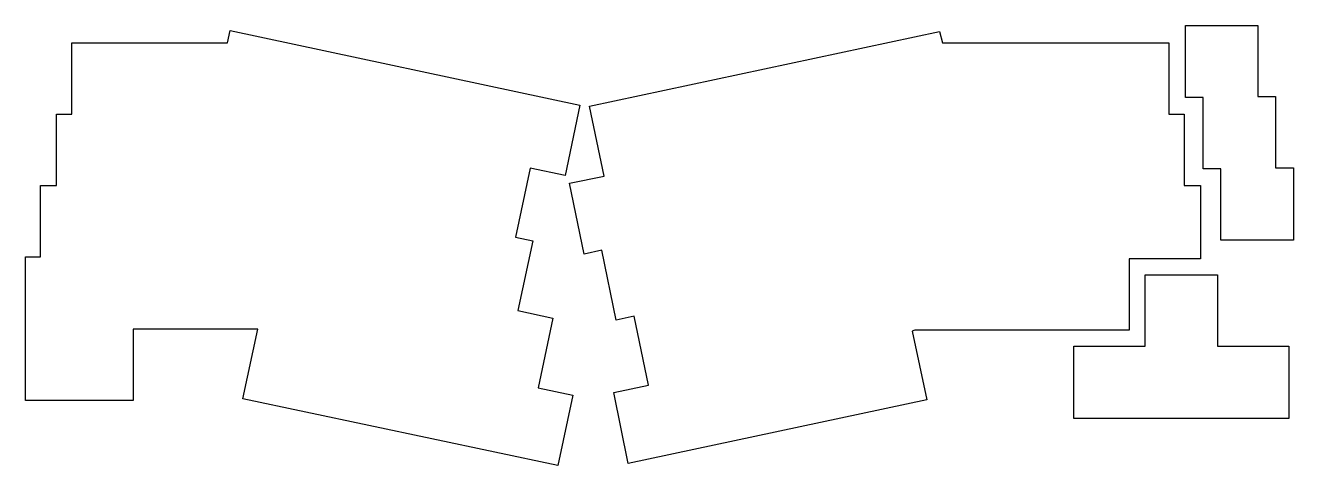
# Model space of a CAD drawing. Extents: x -24 to 314, y -103 to 14.
import ezdxf

# ---------------------------------------------------------------- set-up
doc = ezdxf.new("R2010")
doc.units = 0
doc.layers.add('BLACK', color=7, linetype='CONTINUOUS')

msp = doc.modelspace()

# ---------------------------------------------------------------- linework, layer by layer
at = {"layer": 'BLACK', "linetype": 'CONTINUOUS'}
for p, q in [((285.544, -4.9086), (285.544, 14.3954)), ((285.544, 14.3954), (304.848, 14.3954)), ((304.848, 14.3954), (304.848, -4.6546)), ((29.7916, 9.6964), (30.5028, 12.9984)), ((30.5028, 12.9984), (123.873, -6.9152)), ((126.413, -7.1946), (219.885, 12.7444)), ((219.885, 12.7444), (220.647, 9.6964)), ((-11.7628, 9.6964), (29.7916, 9.6964)), ((-11.7628, -9.3536), (-11.7628, 9.6964)), ((220.647, 9.6964), (281.099, 9.6964)), ((281.099, 9.6964), (281.099, -9.3536)), ((290.243, -4.9086), (285.544, -4.9086)), ((290.243, -23.9586), (290.243, -4.9086)), ((304.848, -4.6546), (309.547, -4.6546)), ((309.547, -4.6546), (309.547, -23.7046)), ((-15.8268, -9.3536), (-11.7628, -9.3536)), ((-15.8268, -28.4036), (-15.8268, -9.3536)), ((123.873, -6.9152), (119.911, -25.7112)), ((130.35, -25.8636), (126.413, -7.1946)), ((281.099, -9.3536), (285.163, -9.3536)), ((285.163, -9.3536), (285.163, -28.4036)), ((110.564, -23.73), (106.652, -42.1704)), ((119.911, -25.7112), (110.564, -23.73)), ((121.079, -27.7686), (130.35, -25.8636)), ((294.942, -23.9586), (290.243, -23.9586)), ((294.942, -43.0086), (294.942, -23.9586)), ((309.547, -23.7046), (314.373, -23.7046)), ((314.373, -23.7046), (314.373, -43.0086)), ((-20.1448, -28.4036), (-15.8268, -28.4036)), ((-20.1448, -47.4536), (-20.1448, -28.4036)), ((125.016, -46.6916), (121.079, -27.7686)), ((285.163, -28.4036), (289.481, -28.4036)), ((289.481, -28.4036), (289.481, -47.9616)), ((106.652, -42.1704), (111.326, -43.1864)), ((111.326, -43.1864), (107.312, -61.7792)), ((314.373, -43.0086), (294.942, -43.0086)), ((129.715, -45.6756), (125.016, -46.6916)), ((133.525, -64.3446), (129.715, -45.6756)), ((-24.158, -47.4536), (-20.1448, -47.4536)), ((-24.158, -85.8584), (-24.158, -47.4536)), ((270.431, -47.9616), (270.431, -67.0116)), ((289.481, -47.9616), (270.431, -47.9616)), ((274.749, -52.2796), (294.053, -52.2796)), ((274.749, -71.3296), (274.749, -52.2796)), ((294.053, -52.2796), (294.053, -71.3296)), ((107.312, -61.7792), (116.609, -63.8112)), ((116.609, -63.8112), (112.697, -82.404)), ((138.351, -63.3286), (133.525, -64.3446)), ((142.161, -81.7436), (138.351, -63.3286)), ((4.6456, -66.8084), (4.6456, -85.8584)), ((37.8688, -66.8084), (4.6456, -66.8084)), ((33.8556, -85.3504), (37.8688, -66.8084)), ((213.281, -67.0116), (212.519, -67.2656)), ((212.519, -67.2656), (216.456, -85.6806)), ((270.431, -67.0116), (213.281, -67.0116)), ((255.699, -90.6336), (255.699, -71.3296)), ((255.699, -71.3296), (274.749, -71.3296)), ((294.053, -71.3296), (313.103, -71.3296)), ((313.103, -71.3296), (313.103, -90.6336)), ((112.697, -82.404), (121.994, -84.3852)), ((121.994, -84.3852), (117.98, -103.232)), ((132.89, -83.6486), (142.161, -81.7436)), ((136.7, -102.699), (132.89, -83.6486)), ((4.6456, -85.8584), (-24.158, -85.8584)), ((117.98, -103.232), (33.8556, -85.3504)), ((216.456, -85.6806), (136.7, -102.699)), ((313.103, -90.6336), (255.699, -90.6336))]:
    msp.add_line(p, q, dxfattribs=at)

doc.saveas('drawing.dxf')
